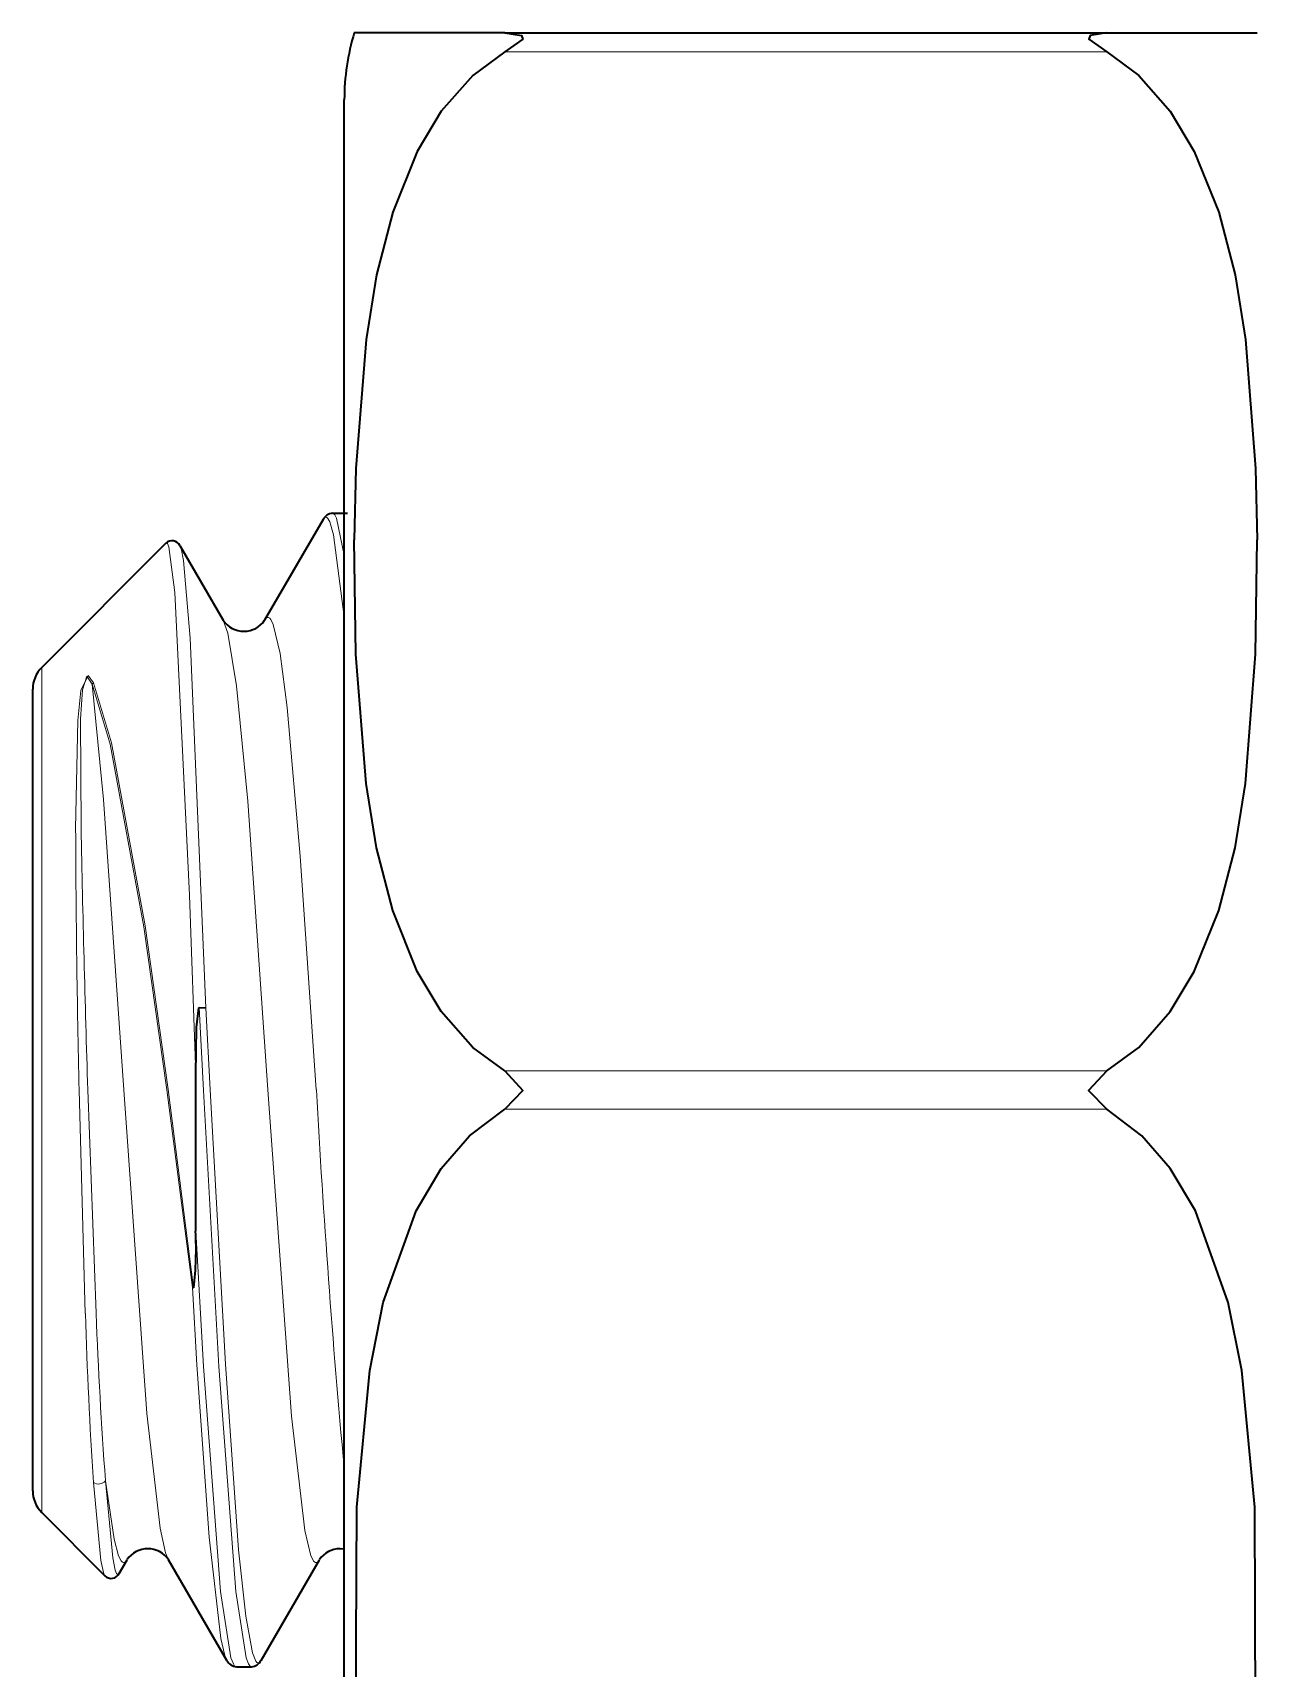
# Model space of a CAD drawing. Extents: x 315 to 857, y 212 to 651.
# Drawn here: x 540.38 to 543.565, y 292.575 to 296.829 of the extents above; entities that cross this region are included whole.
import ezdxf

# ---------------------------------------------------------------- set-up
doc = ezdxf.new("R2010")
doc.units = 0

msp = doc.modelspace()

# ---------------------------------------------------------------- linework, layer by layer
at = {"color": 7, "lineweight": 35, "ltscale": 0.009785}
for p, q in [((541.6079, 296.8292), (541.2165, 296.8292)), ((543.1732, 296.8292), (543.5646, 296.8292))]:
    msp.add_line(p, q, dxfattribs=at)
at = {"color": 7, "lineweight": 35, "ltscale": 0.039131}
msp.add_line((541.6079, 296.8292), (543.1732, 296.8292), dxfattribs=at)
at = {"color": 7, "lineweight": 13, "ltscale": 0.039131}
for p, q in [((541.6079, 296.7792), (543.1732, 296.7792)), ((541.6079, 294.1292), (543.1732, 294.1292)), ((541.6079, 294.0292), (543.1732, 294.0292))]:
    msp.add_line(p, q, dxfattribs=at)
at = {"color": 7, "lineweight": 35, "ltscale": 0.030886}
msp.add_line((541.1906, 295.4192), (541.1906, 296.6546), dxfattribs=at)
at = {"color": 7, "lineweight": 35, "ltscale": 0.007572}
for p, q in [((541.1353, 295.5629), (540.9833, 295.3009)), ((540.8853, 292.5956), (540.7333, 292.8575))]:
    msp.add_line(p, q, dxfattribs=at)
at = {"color": 7, "lineweight": 35, "ltscale": 0.000984192}
for p, q in [((541.16, 295.5792), (541.1993, 295.5792)), ((540.91, 292.5792), (540.9493, 292.5792))]:
    msp.add_line(p, q, dxfattribs=at)
at = {"color": 7, "lineweight": 35, "ltscale": 0.011418}
msp.add_line((540.4039, 295.1784), (540.7268, 295.5013), dxfattribs=at)
at = {"color": 7, "lineweight": 35, "ltscale": 0.005623}
msp.add_line((540.7631, 295.4955), (540.876, 295.3009), dxfattribs=at)
at = {"color": 7, "lineweight": 35, "ltscale": 0.097885}
msp.add_line((541.1906, 291.5038), (541.1906, 295.4192), dxfattribs=at)
at = {"color": 7, "lineweight": 13, "ltscale": 0.040653}
msp.add_line((540.4039, 293.5522), (540.4039, 295.1784), dxfattribs=at)
at = {"color": 7, "lineweight": 35, "ltscale": 0.038561}
msp.add_line((540.3804, 293.5794), (540.3804, 295.1218), dxfattribs=at)
at = {"color": 7, "lineweight": 13, "ltscale": 0.000130621}
msp.add_line((540.535, 295.1345), (540.5382, 295.1386), dxfattribs=at)
at = {"color": 7, "lineweight": 35, "ltscale": 0.000433839}
msp.add_line((540.8129, 294.2935), (540.8303, 294.2927), dxfattribs=at)
at = {"color": 7, "lineweight": 13, "ltscale": 0.005389}
msp.add_line((540.8129, 294.2935), (540.8244, 294.0783), dxfattribs=at)
at = {"color": 7, "lineweight": 13, "ltscale": 0.005345}
msp.add_line((540.8303, 294.2927), (540.8417, 294.0792), dxfattribs=at)
at = {"color": 7, "lineweight": 35, "ltscale": 0.010194}
msp.add_line((540.8047, 293.712), (540.8047, 294.1198), dxfattribs=at)
at = {"color": 7, "lineweight": 13, "ltscale": 0.014524}
msp.add_line((540.5172, 293.4979), (540.501, 294.0786), dxfattribs=at)
at = {"color": 7, "lineweight": 13, "ltscale": 0.014527}
msp.add_line((540.545, 293.4985), (540.5237, 294.0792), dxfattribs=at)
at = {"color": 7, "lineweight": 13, "ltscale": 0.01295}
msp.add_line((540.7294, 294.0792), (540.7957, 293.5655), dxfattribs=at)
at = {"color": 7, "lineweight": 13, "ltscale": 0.012998}
msp.add_line((540.7325, 294.0802), (540.7989, 293.5645), dxfattribs=at)
at = {"color": 7, "lineweight": 13, "ltscale": 0.017982}
msp.add_line((540.8641, 293.3601), (540.8244, 294.0783), dxfattribs=at)
at = {"color": 7, "lineweight": 13, "ltscale": 0.017866}
msp.add_line((540.8815, 293.3657), (540.8417, 294.0792), dxfattribs=at)
at = {"color": 7, "lineweight": 13, "ltscale": 0.008813}
msp.add_line((540.8248, 293.3601), (540.8047, 293.712), dxfattribs=at)
at = {"color": 7, "lineweight": 35, "ltscale": 0.013569}
msp.add_line((540.3804, 293.0366), (540.3804, 293.5794), dxfattribs=at)
at = {"color": 7, "lineweight": 13, "ltscale": 0.014305}
msp.add_line((540.4039, 292.98), (540.4039, 293.5522), dxfattribs=at)
at = {"color": 7, "lineweight": 35, "ltscale": 8.42591e-05}
msp.add_line((540.7957, 293.5655), (540.7989, 293.5645), dxfattribs=at)
at = {"color": 7, "lineweight": 13, "ltscale": 0.005044}
msp.add_line((540.8075, 293.3641), (540.7957, 293.5655), dxfattribs=at)
at = {"color": 7, "lineweight": 35, "ltscale": 0.005813}
msp.add_line((540.4039, 292.98), (540.5683, 292.8156), dxfattribs=at)
at = {"color": 7, "lineweight": 35, "ltscale": 0.001036}
msp.add_line((540.6052, 292.8217), (540.626, 292.8575), dxfattribs=at)
at = {"color": 7, "lineweight": 35, "ltscale": 0.007571}
msp.add_line((540.9741, 292.5956), (541.126, 292.8575), dxfattribs=at)
at = {"color": 7, "lineweight": 35, "ltscale": 0.000272506}
msp.add_line((541.1906, 292.885), (541.1797, 292.8859), dxfattribs=at)
at = {"color": 7, "lineweight": 35}
for points in [[(541.6079, 296.8292), (541.6512, 296.8219), (541.6545, 296.8128), (541.6079, 296.7792)], [(543.1732, 296.8292), (543.1299, 296.8219), (543.1266, 296.8128), (543.1732, 296.7792)], [(541.6079, 296.7792), (541.5248, 296.7183), (541.4429, 296.6253), (541.3801, 296.5206), (541.3165, 296.3625), (541.2745, 296.1993), (541.2471, 296.0316), (541.221, 295.696), (541.2167, 295.5104)], [(543.1732, 296.7792), (543.2562, 296.7183), (543.3381, 296.6253), (543.4009, 296.5206), (543.4646, 296.3625), (543.5067, 296.1993), (543.534, 296.0316), (543.5601, 295.696), (543.5643, 295.5104)], [(541.6079, 294.1292), (541.5248, 294.1901), (541.4429, 294.2831), (541.3801, 294.3878), (541.3165, 294.5459), (541.2745, 294.7091), (541.2471, 294.8768), (541.221, 295.2124), (541.2167, 295.5104)], [(543.1732, 294.1292), (543.2562, 294.1901), (543.3381, 294.2831), (543.4009, 294.3878), (543.4646, 294.5459), (543.5067, 294.7091), (543.534, 294.8768), (543.5601, 295.2124), (543.5643, 295.5104)], [(540.8047, 294.1198), (540.8065, 294.2419), (540.812, 294.293), (540.8129, 294.2935)], [(541.6079, 294.1292), (541.6552, 294.0775), (541.6079, 294.0292)], [(543.1732, 294.1292), (543.126, 294.0775), (543.1732, 294.0292)], [(541.6079, 291.3792), (541.5248, 291.4401), (541.4429, 291.5331), (541.3801, 291.6378), (541.3165, 291.7959), (541.2745, 291.9591), (541.2471, 292.1268), (541.221, 292.4624), (541.2231, 292.9943), (541.2566, 293.3494), (541.292, 293.5263), (541.3771, 293.7645), (541.4429, 293.8752), (541.5164, 293.9604), (541.6079, 294.0292)], [(543.1732, 291.3792), (543.2562, 291.4401), (543.3381, 291.5331), (543.4009, 291.6378), (543.4646, 291.7959), (543.5067, 291.9591), (543.534, 292.1268), (543.5601, 292.4624), (543.558, 292.9943), (543.5245, 293.3494), (543.4891, 293.5263), (543.404, 293.7645), (543.3383, 293.8752), (543.2647, 293.9604), (543.1732, 294.0292)]]:
    msp.add_lwpolyline(points, dxfattribs=at)
at = {"color": 7, "lineweight": 13}
for points in [[(541.1903, 295.31), (541.1624, 295.5236), (541.1528, 295.5572), (541.1479, 295.566), (541.1451, 295.5685), (541.1437, 295.5691), (541.1409, 295.5688), (541.139, 295.5677), (541.1353, 295.5629)], [(541.1906, 295.47), (541.1703, 295.5667), (541.1657, 295.5753), (541.1635, 295.5778), (541.1611, 295.579), (541.16, 295.5792)], [(540.7268, 295.5013), (540.728, 295.5021), (540.7294, 295.502), (540.7312, 295.5003), (540.7347, 295.4918), (540.7501, 295.3731), (540.7885, 294.5858), (540.8047, 294.1198)], [(540.7631, 295.4955), (540.7662, 295.4875), (540.7723, 295.4564), (540.7898, 295.2546), (540.8303, 294.2927)], [(540.876, 295.3009), (540.8879, 295.267), (540.9105, 295.1305), (540.9398, 294.8307), (540.9922, 294.0792)], [(540.9833, 295.3009), (540.9873, 295.3063), (540.9893, 295.3078), (540.9924, 295.3086), (540.9939, 295.3083), (540.9969, 295.3064), (540.9999, 295.3027), (541.0059, 295.2903), (541.0235, 295.2145), (541.0421, 295.0741), (541.076, 294.6876), (541.1172, 294.0792)], [(540.4921, 294.7581), (540.4977, 295.0399), (540.5059, 295.118), (540.5242, 295.1572), (540.5382, 295.1386)], [(540.5062, 294.7615), (540.505, 295.0434), (540.5095, 295.1202), (540.5212, 295.1559), (540.535, 295.1345)], [(540.535, 295.1345), (540.5822, 294.9783), (540.6697, 294.504), (540.7294, 294.0792)], [(540.535, 295.1345), (540.5645, 294.8344), (540.6172, 294.0792)], [(540.5382, 295.1386), (540.5854, 294.982), (540.6729, 294.5063), (540.7325, 294.0802)], [(540.6172, 294.0792), (540.6772, 293.2377), (540.7116, 292.9396), (540.726, 292.8754), (540.7333, 292.8575)], [(540.9922, 294.0792), (541.0529, 293.2304), (541.0876, 292.9334), (541.1036, 292.8678), (541.1117, 292.8528), (541.1158, 292.85), (541.1199, 292.8506), (541.124, 292.8543), (541.126, 292.8575)], [(540.8853, 292.5956), (540.8799, 292.6082), (540.8693, 292.6526), (540.8389, 292.9164), (540.8075, 293.3641)], [(540.91, 292.5792), (540.9084, 292.5795), (540.9053, 292.5818), (540.9022, 292.5864), (540.896, 292.6023), (540.8689, 292.7746), (540.8248, 293.3601)], [(540.9493, 292.5792), (540.9478, 292.5795), (540.9447, 292.5818), (540.9416, 292.5864), (540.9354, 292.6023), (540.9083, 292.7746), (540.8641, 293.3601)], [(540.9741, 292.5956), (540.9696, 292.5902), (540.9673, 292.5893), (540.9651, 292.5895), (540.9636, 292.5903), (540.9606, 292.5935), (540.9518, 292.6154), (540.9343, 292.711), (540.9158, 292.8831), (540.8815, 293.3657)], [(540.5382, 293.0587), (540.5574, 292.8553), (540.5641, 292.8242), (540.5674, 292.8167), (540.5683, 292.8156)], [(540.5696, 293.0628), (540.5885, 292.8621), (540.595, 292.8301), (540.5983, 292.8218), (540.5998, 292.8197), (540.6017, 292.8187), (540.6029, 292.819), (540.6052, 292.8217)], [(540.5696, 293.0628), (540.592, 292.9108), (540.6038, 292.8672), (540.6104, 292.8544), (540.6136, 292.8511), (540.6161, 292.85), (540.6187, 292.8501), (540.6211, 292.8514), (540.626, 292.8575)]]:
    msp.add_lwpolyline(points, dxfattribs=at)
at = {"color": 7, "lineweight": 35}
for centre, radius, start, end in [((541.7911, 296.6546), 0.6005, 163.0947, 179.9956), ((541.1614, 295.5506), 0.0287, 92.8741, 154.8975), ((540.7427, 295.4852), 0.0227, 26.661, 134.7207), ((540.9286, 295.3358), 0.0632, 213.5258, 270.9167), ((540.9307, 295.3358), 0.0632, 269.0819, 326.4745), ((540.4604, 295.1218), 0.08, 135.0045, 179.9955), ((539.938, 293.6662), 0.8671, 353.263, 3.0262), ((540.4604, 293.0366), 0.08, 180.0045, 224.9955), ((540.6786, 292.8227), 0.0632, 89.0813, 146.4962), ((540.6807, 292.8227), 0.0632, 33.5255, 90.9181), ((541.1786, 292.8227), 0.0632, 89.0833, 146.4742), ((540.5845, 292.832), 0.0231, 225.442, 333.5214), ((540.9117, 292.6081), 0.0291, 205.4595, 266.7076), ((540.9477, 292.6081), 0.0291, 273.2899, 334.5263)]:
    msp.add_arc(centre, radius, start, end, dxfattribs=at)
at = {"color": 7, "lineweight": 13}
for centre, radius, start, end in [((575.2484, 294.8855), 34.7566, 180.20996, 181.33022), ((596.826, 295.8728), 56.3308, 181.13045, 181.82464), ((568.1041, 295.5649), 27.0269, 183.15118, 185.24121), ((554.6973, 293.9494), 14.1872, 181.82371, 183.5995), ((554.1024, 294.0388), 13.5681, 182.28203, 184.12502), ((540.5518, 293.0776), 0.0233, 234.2516, 320.2394)]:
    msp.add_arc(centre, radius, start, end, dxfattribs=at)

doc.saveas('drawing.dxf')
